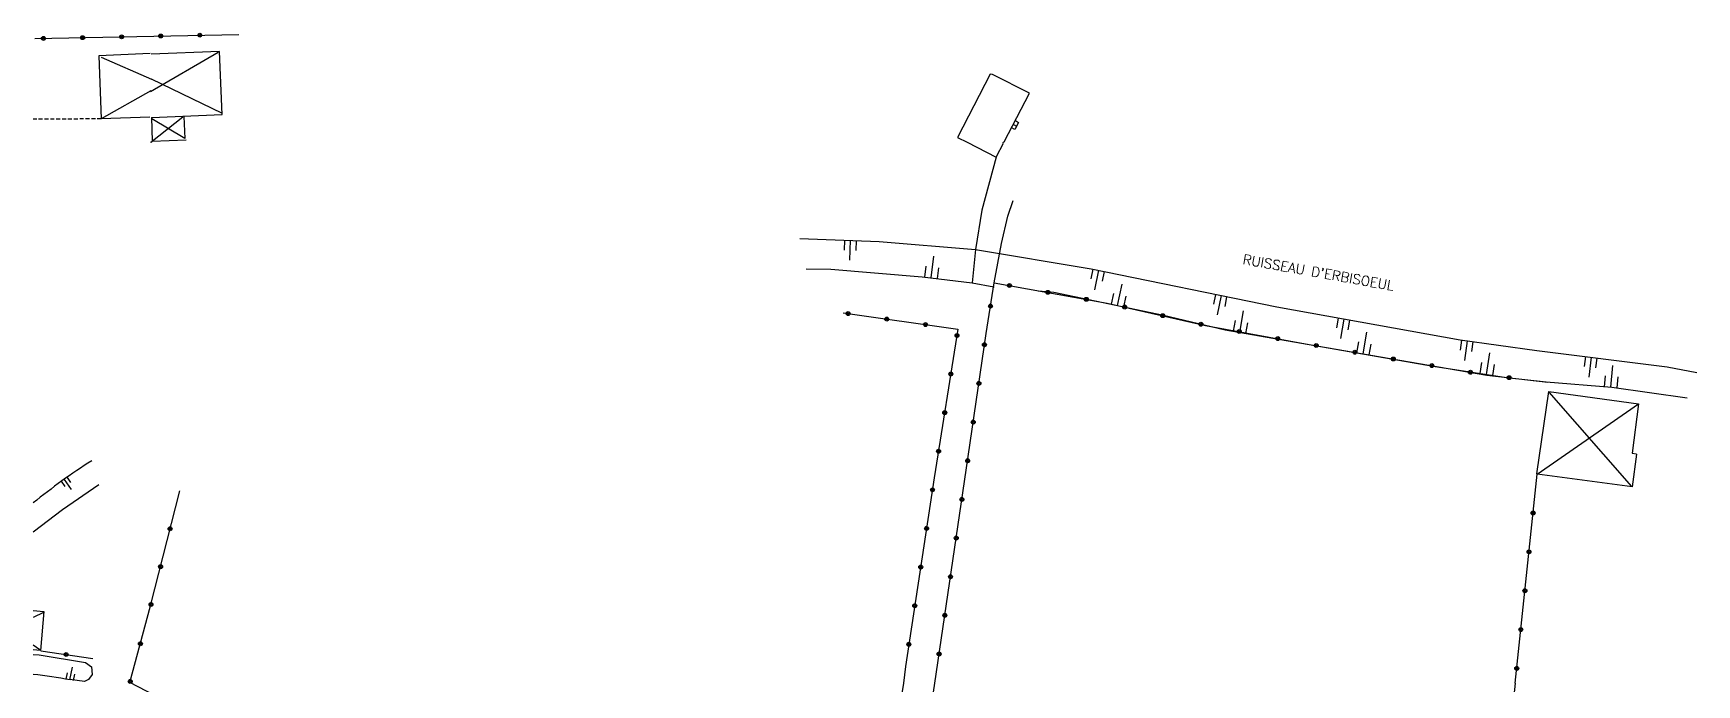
# Model space of a CAD drawing. Header units: millimetres. Extents: x 116000 to 117000, y 128339 to 129000.
# Drawn here: x 116000 to 116212.7, y 128749.8 to 128833.2 of the extents above; entities that cross this region are included whole.
import ezdxf
from ezdxf.enums import TextEntityAlignment as Align

# ---------------------------------------------------------------- set-up
doc = ezdxf.new("R2010")
doc.units = ezdxf.units.MM
doc.linetypes.add('DASHED', pattern=[0.75, 0.5, -0.25])
for name, color, linetype in [('W0100', 7, 'CONTINUOUS'), ('W0112', 1, 'DASHED'), ('W0211', 2, 'CONTINUOUS'), ('W0322', 7, 'CONTINUOUS'), ('W0984', 7, 'CONTINUOUS'), ('W0989', 7, 'CONTINUOUS')]:
    doc.layers.add(name, color=color, linetype=linetype)
doc.styles.get("Standard").update_dxf_attribs({"font": 'romans.shx', "width": 0.85})

msp = doc.modelspace()

# ---------------------------------------------------------------- linework, layer by layer
at = {"layer": 'W0100'}
for points in [[(116014.93, 128830.55), (116008.38, 128830.25)], [(116008.38, 128830.25), (116008.69, 128822.19)], [(116008.67, 128830.1), (116015.11, 128827.29)], [(116023.64, 128830.69), (116014.97, 128825.66)], [(116015.13, 128822.35), (116024.15, 128822.74), (116023.82, 128830.83), (116015.06, 128830.48)], [(116123.96, 128819.18), (116124.13, 128819.26), (116127.39, 128825.49), (116122.64, 128827.86), (116122.35, 128827.92), (116118.2, 128819.81), (116119.42, 128819.22)], [(116015.05, 128825.77), (116008.69, 128822.19)], [(116015.06, 128827.32), (116024.14, 128822.92)], [(116014.92, 128822.39), (116008.69, 128822.19)], [(116019.12, 128822.42), (116015.02, 128819.19), (116015.04, 128819.11)], [(116015.12, 128822.35), (116015.2, 128819.32), (116019.57, 128819.49)], [(116015.16, 128822.23), (116019.38, 128819.72)], [(116019.26, 128822.51), (116019.4, 128819.68)], [(116119.42, 128819.22), (116123.11, 128817.31)], [(116124.01, 128819.02), (116123.13, 128817.33)], [(116192.25, 128776.78), (116193.79, 128787.29), (116205.27, 128785.73), (116204.44, 128779.41), (116205.02, 128779.32)], [(116192.29, 128776.73), (116205.27, 128785.73)], [(116193.79, 128787.2), (116204.37, 128775.14)], [(116205.01, 128779.3), (116204.45, 128775.11), (116192.29, 128776.73)], [(116000, 128759.26), (116001.35, 128759.14), (116000.94, 128754.17), (116000, 128754.26)], [(116001.31, 128759.03), (116000, 128758.39)], [(116000, 128754.88), (116000.82, 128754.27)]]:
    msp.add_lwpolyline(points, dxfattribs=at)
at = {"layer": 'W0112'}
msp.add_lwpolyline([(116008.69, 128822.19), (116000, 128822.15)], dxfattribs=at)
at = {"layer": 'W0211'}
for p, q in [((116103.74, 128805.41), (116103.79, 128806.68)), ((116104.43, 128804.11), (116104.52, 128806.65)), ((116105.21, 128805.35), (116105.26, 128806.62)), ((116115.1, 128804.63), (116114.77, 128801.85)), ((116114.13, 128803.33), (116113.97, 128801.95)), ((116115.74, 128803.15), (116115.57, 128801.76)), ((116135.28, 128801.72), (116135.54, 128802.97)), ((116135.74, 128800.33), (116136.26, 128802.82)), ((116136.72, 128801.43), (116136.98, 128802.67)), ((116139.19, 128801.05), (116138.61, 128798.31)), ((116138.11, 128799.85), (116137.82, 128798.48)), ((116139.69, 128799.52), (116139.4, 128798.15)), ((116150.95, 128798.49), (116151.21, 128799.73)), ((116151.41, 128797.1), (116151.93, 128799.59)), ((116152.39, 128798.19), (116152.64, 128799.44)), ((116153.68, 128796.39), (116153.44, 128795.01)), ((116154.72, 128797.62), (116154.24, 128794.87)), ((116155.27, 128796.11), (116155.03, 128794.73)), ((116166.69, 128795.45), (116166.92, 128796.7)), ((116167.19, 128794.07), (116167.64, 128796.57)), ((116168.14, 128795.19), (116168.36, 128796.44)), ((116169.44, 128793.64), (116169.2, 128792.26)), ((116170.48, 128794.88), (116170, 128792.12)), ((116182.49, 128792.61), (116182.66, 128793.87)), ((116183.05, 128791.26), (116183.39, 128793.77)), ((116183.95, 128792.42), (116184.12, 128793.67)), ((116171.03, 128793.36), (116170.79, 128791.98)), ((116186.21, 128792.26), (116185.78, 128789.49)), ((116198.37, 128790.51), (116198.53, 128791.77)), ((116198.94, 128789.16), (116199.25, 128791.68)), ((116199.82, 128790.33), (116199.98, 128791.59)), ((116185.2, 128791), (116184.98, 128789.62)), ((116186.79, 128790.75), (116186.58, 128789.37)), ((116201.92, 128790.65), (116201.69, 128787.86)), ((116201, 128789.32), (116200.89, 128787.92)), ((116202.61, 128789.19), (116202.5, 128787.79)), ((116004.08, 128775.16), (116003.63, 128775.81)), ((116004.89, 128774.78), (116004, 128776.06)), ((116004.82, 128775.68), (116004.37, 128776.32)), ((116004.34, 128751.32), (116004.17, 128750.5)), ((116004.98, 128752.04), (116004.65, 128750.4)), ((116005.29, 128751.13), (116005.12, 128750.31))]:
    msp.add_line(p, q, dxfattribs=at)
for points in [[(116098.04, 128806.9), (116108.15, 128806.51), (116120.48, 128805.48)], [(116120.48, 128805.48), (116135.27, 128803.02), (116159.02, 128798.12), (116182.48, 128793.9), (116192.26, 128792.56), (116208.93, 128790.47), (116212.71, 128789.75)], [(116098.82, 128803.02), (116102, 128802.95), (116113.68, 128801.98), (116120.06, 128801.23), (116122.82, 128800.72)], [(116122.82, 128800.72), (116122.88, 128800.71)], [(116128.48, 128800.2), (116130.48, 128800.01), (116144.54, 128797.08), (116152.41, 128795.19), (116179.02, 128790.55), (116188.39, 128789.09), (116193.44, 128788.53), (116201.85, 128787.85), (116211.49, 128786.48)], [(116008.4, 128775.35), (116003.75, 128772.16), (116000, 128769.32)], [(116000, 128753.65), (116000.76, 128753.59), (116006.68, 128752.64), (116007.45, 128752.09), (116007.53, 128751.1), (116007.07, 128750.46), (116006.53, 128750.2), (116004.67, 128750.44)]]:
    msp.add_lwpolyline(points, dxfattribs=at)
for centre, radius, start, end in [((116047.5, 128715.24), 74.81, 122.3366, 129.4122), ((115996.05, 128707.83), 43.44, 78.5181, 84.7762)]:
    msp.add_arc(centre, radius, start, end, dxfattribs=at)
at = {"layer": 'W0322'}
for points in [[(116000.19, 128832.47), (116026.3, 128833)], [(116115.28, 128750), (116119.31, 128777.25), (116121.84, 128794.74), (116122.88, 128801.22), (116137.31, 128798.62), (116149.89, 128795.77), (116163.15, 128793.34), (116172.29, 128791.75), (116185.88, 128789.41), (116193.68, 128788.48)], [(116103.56, 128797.37), (116118.24, 128795.27), (116115.22, 128776.25), (116111.53, 128752.12), (116111.27, 128750)], [(116189.51, 128750), (116192.29, 128776.73)], [(116015, 128759.86), (116018.73, 128774.59)], [(116012.36, 128750.05), (116015, 128759.86)], [(116000.96, 128754.13), (116007.6, 128753.15)], [(116111.27, 128750), (116107.75, 128727.92), (116082.39, 128730.67), (116071.47, 128732.43), (116059.57, 128734.31), (116053.39, 128735.19), (116048.32, 128735.85), (116042.37, 128737.28), (116036.3, 128739.26), (116030.68, 128741.69), (116023.62, 128744.77), (116017.67, 128747.3), (116012.36, 128750.05)], [(116111.72, 128726.05), (116115.28, 128750)], [(116189.49, 128750), (116186.29, 128719.52)]]:
    msp.add_lwpolyline(points, dxfattribs=at)
for centre, radius in [((116001.3, 128832.49), 0.25), ((116001.3, 128832.49), 0.15), ((116006.3, 128832.59), 0.25), ((116006.3, 128832.59), 0.15), ((116011.3, 128832.69), 0.25), ((116011.3, 128832.69), 0.15), ((116016.3, 128832.8), 0.25), ((116016.3, 128832.8), 0.15), ((116021.3, 128832.9), 0.25), ((116021.3, 128832.9), 0.15), ((116124.82, 128800.87), 0.25), ((116124.82, 128800.87), 0.15), ((116129.74, 128799.99), 0.25), ((116129.74, 128799.99), 0.15), ((116122.4, 128798.23), 0.25), ((116122.4, 128798.23), 0.15), ((116134.66, 128799.1), 0.25), ((116134.66, 128799.1), 0.15), ((116139.56, 128798.11), 0.25), ((116139.56, 128798.11), 0.15), ((116104.19, 128797.28), 0.25), ((116104.19, 128797.28), 0.15), ((116109.14, 128796.57), 0.25), ((116109.14, 128796.57), 0.15), ((116114.09, 128795.87), 0.25), ((116114.09, 128795.87), 0.15), ((116144.43, 128797.01), 0.25), ((116144.43, 128797.01), 0.15), ((116149.31, 128795.91), 0.25), ((116149.31, 128795.91), 0.15), ((116118.12, 128794.47), 0.25), ((116118.12, 128794.47), 0.15), ((116154.22, 128794.98), 0.25), ((116154.22, 128794.98), 0.15), ((116159.14, 128794.08), 0.25), ((116159.14, 128794.08), 0.15), ((116121.63, 128793.29), 0.25), ((116121.63, 128793.29), 0.15), ((116164.06, 128793.19), 0.25), ((116164.06, 128793.19), 0.15), ((116168.99, 128792.33), 0.25), ((116168.99, 128792.33), 0.15), ((116173.91, 128791.47), 0.25), ((116173.91, 128791.47), 0.15), ((116117.33, 128789.54), 0.25), ((116117.33, 128789.54), 0.15), ((116178.84, 128790.62), 0.25), ((116178.84, 128790.62), 0.15), ((116183.77, 128789.77), 0.25), ((116183.77, 128789.77), 0.15), ((116120.92, 128788.34), 0.25), ((116120.92, 128788.34), 0.15), ((116188.72, 128789.07), 0.25), ((116188.72, 128789.07), 0.15), ((116116.55, 128784.6), 0.25), ((116116.55, 128784.6), 0.15), ((116120.2, 128783.39), 0.25), ((116120.2, 128783.39), 0.15), ((116115.76, 128779.66), 0.25), ((116115.76, 128779.66), 0.15), ((116119.48, 128778.44), 0.25), ((116119.48, 128778.44), 0.15), ((116114.99, 128774.72), 0.25), ((116114.99, 128774.72), 0.15), ((116118.75, 128773.49), 0.25), ((116118.75, 128773.49), 0.15), ((116191.78, 128771.76), 0.25), ((116191.78, 128771.76), 0.15), ((116017.5, 128769.74), 0.25), ((116017.5, 128769.74), 0.15), ((116114.23, 128769.78), 0.25), ((116114.23, 128769.78), 0.15), ((116118.02, 128768.55), 0.25), ((116118.02, 128768.55), 0.15), ((116191.26, 128766.79), 0.25), ((116191.26, 128766.79), 0.15), ((116016.28, 128764.89), 0.25), ((116016.28, 128764.89), 0.15), ((116113.48, 128764.84), 0.25), ((116113.48, 128764.84), 0.15), ((116117.29, 128763.6), 0.25), ((116117.29, 128763.6), 0.15), ((116190.74, 128761.81), 0.25), ((116190.74, 128761.81), 0.15), ((116015.05, 128760.05), 0.25), ((116015.05, 128760.05), 0.15), ((116112.72, 128759.89), 0.25), ((116112.72, 128759.89), 0.15), ((116116.56, 128758.66), 0.25), ((116116.56, 128758.66), 0.15), ((116190.22, 128756.84), 0.25), ((116190.22, 128756.84), 0.15), ((116004.2, 128753.65), 0.25), ((116004.2, 128753.65), 0.15), ((116013.7, 128755.03), 0.25), ((116013.7, 128755.03), 0.15), ((116111.96, 128754.95), 0.25), ((116111.96, 128754.95), 0.15), ((116115.83, 128753.71), 0.25), ((116115.83, 128753.71), 0.15), ((116189.7, 128751.87), 0.25), ((116189.7, 128751.87), 0.15), ((116012.4, 128750.2), 0.25), ((116012.4, 128750.2), 0.15)]:
    msp.add_circle(centre, radius, dxfattribs=at)
at = {"layer": 'W0989'}
for points in [[(116125.58, 128821.99), (116125.99, 128821.74), (116125.52, 128820.82), (116125.05, 128821.08)], [(116125.33, 128821.47), (116125.74, 128821.26)], [(116123.11, 128817.31), (116121.28, 128810.5), (116120.48, 128805.48), (116120.06, 128801.23)], [(116122.88, 128801.22), (116123.79, 128806.23), (116124.63, 128809.75), (116125.3, 128811.76)]]:
    msp.add_lwpolyline(points, dxfattribs=at)

# ---------------------------------------------------------------- texts
at = {"layer": 'W0984'}
msp.add_text("RUISSEAU D'ERBISOEUL", height=1.25, rotation=349.9058, dxfattribs=at).set_placement((116164.34, 128802.54), align=Align.MIDDLE)

doc.saveas('drawing.dxf')
